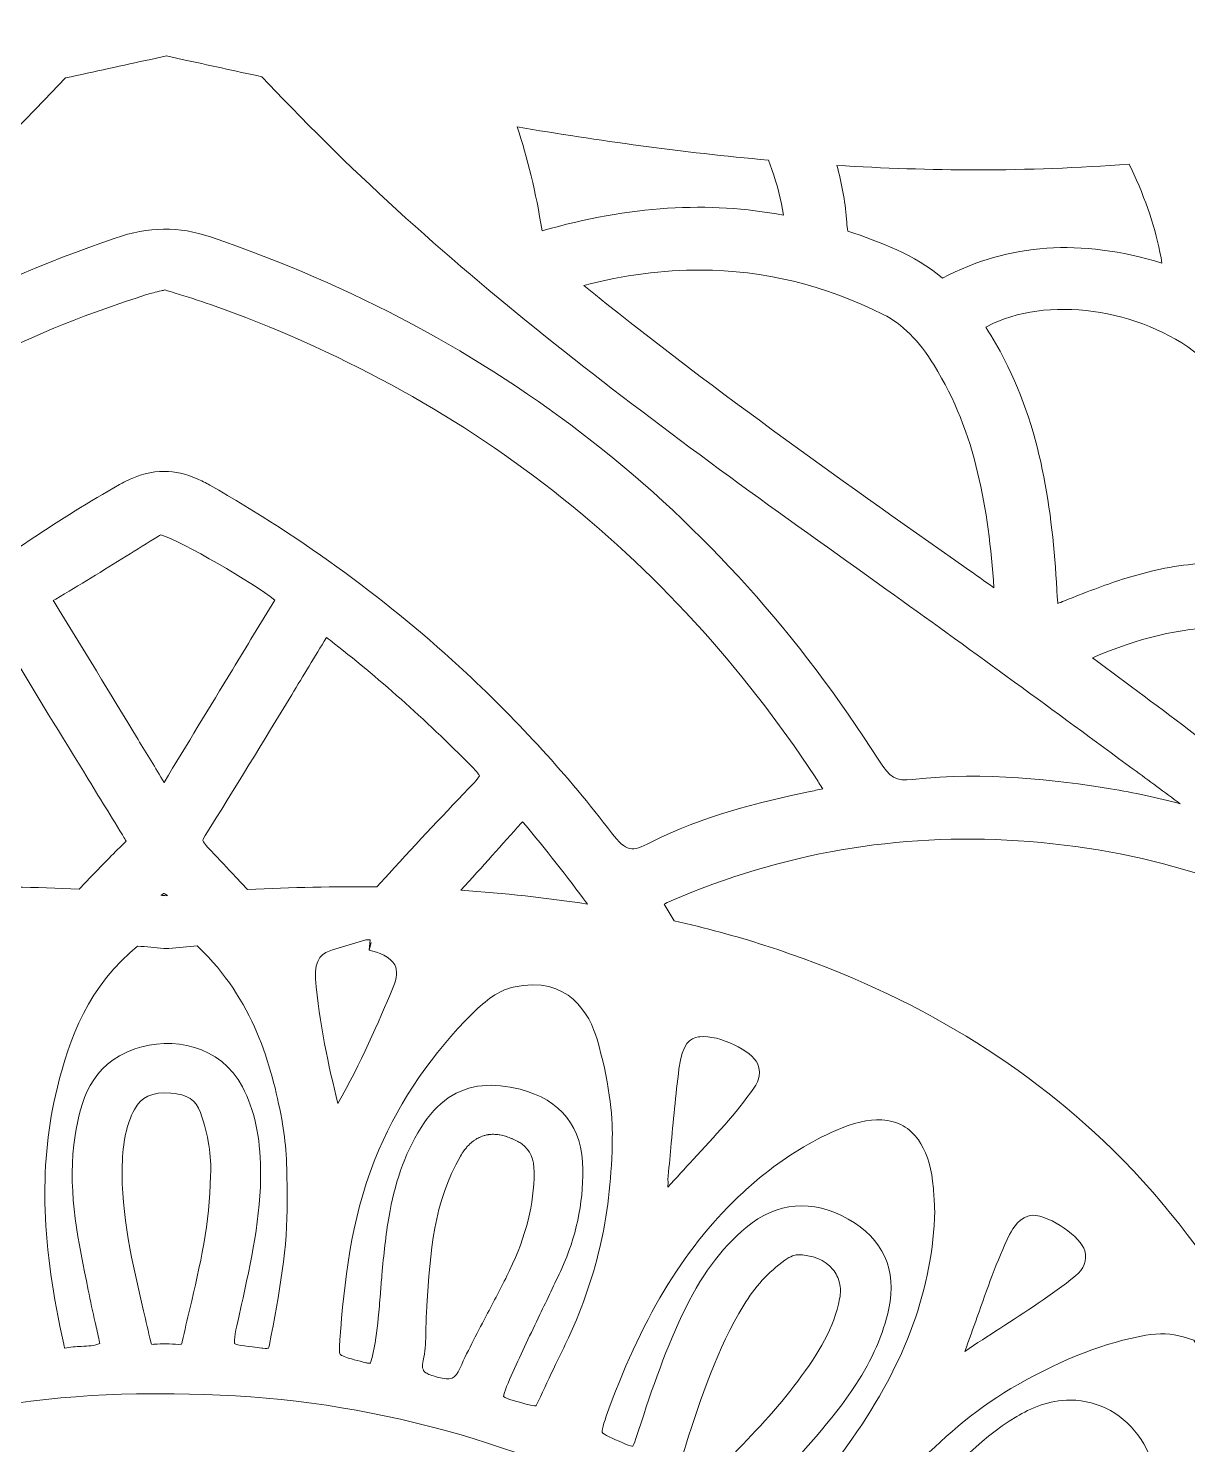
# Model space of a CAD drawing. Extents: x 126 to 8914, y -5970 to -48.
# Drawn here: x 1458.5 to 1807, y -3898.7 to -3472.8 of the extents above; entities that cross this region are included whole.
import ezdxf

# ---------------------------------------------------------------- set-up
doc = ezdxf.new("R2010")
doc.units = 0
doc.header["$MEASUREMENT"] = 0
doc.layers.add('Layer 1', color=7, linetype='Continuous')

# ---------------------------------------------------------------- blocks, each defined once
blk = doc.blocks.new('block 5')
at = {"layer": 'Layer 1', "lineweight": 0}
for points, knots in [([(2818.21, -4035.29), (2764.98, -4085.04), (2703.32, -4112.86), (2639.92, -4115.7), (2556.38, -4119.43), (2474.39, -4091.01), (2412.29, -4065.84), (2390.15, -4056.87), (2367.8, -4047.16), (2346.17, -4037.79), (2337.96, -4034.23), (2329.71, -4030.65), (2321.4, -4027.09), (2370.2, -4027.99), (2425.96, -4026.76), (2512.78, -3944.21), (2568.47, -3891.26), (2641.86, -3817.66), (2625.5, -3731.42), (2622.21, -3714.04), (2610.78, -3672.65), (2559.78, -3632.09), (2565.05, -3641.92), (2601.55, -3712.43), (2569.23, -3767.25), (2553.89, -3793.27), (2526.47, -3811.29), (2469.72, -3823.54), (2455.32, -3826.64), (2439.55, -3829), (2422.5, -3830.6), (2491.63, -3754.35), (2533.44, -3654.19), (2546.8, -3532.56), (2561.6, -3397.97), (2537.78, -3271.79), (2515.19, -3189.65), (2510.53, -3172.76), (2505.39, -3155.8), (2499.9, -3139.21), (2495.8, -3126.87), (2490.71, -3117.41), (2484.71, -3110.84), (2484.71, -3110.84), (2488.77, -3108.46), (2488.77, -3108.46), (2487.91, -3106.99), (2467.22, -3072.31), (2420.27, -3069.9), (2389.9, -3068.35), (2355.8, -3080.81), (2318.9, -3106.96), (2293.41, -3125.04), (2266.47, -3149.76), (2238.33, -3180.89), (2186.61, -3211.53), (2146.15, -3238.95), (2111.02, -3267.11), (2058.71, -3309.06), (2001.06, -3349.19), (1934.05, -3358.54), (1877.14, -3366.49), (1825.98, -3348.74), (1771.81, -3329.95), (1743.84, -3320.25), (1714.92, -3310.21), (1685.21, -3304.09), (1598.29, -3286.15), (1534.59, -3301.57), (1500, -3348.62), (1465.41, -3301.57), (1401.71, -3286.17), (1314.79, -3304.09), (1285.08, -3310.21), (1256.16, -3320.25), (1228.19, -3329.95), (1174.02, -3348.74), (1122.86, -3366.49), (1065.95, -3358.54), (998.94, -3349.19), (941.29, -3309.06), (888.98, -3267.11), (853.85, -3238.95), (813.4, -3211.53), (761.67, -3180.89), (733.53, -3149.76), (706.59, -3125.04), (681.1, -3106.96), (644.2, -3080.81), (610.1, -3068.34), (579.73, -3069.9), (532.78, -3072.31), (512.09, -3106.99), (511.23, -3108.46), (511.23, -3108.46), (515.29, -3110.84), (515.29, -3110.84), (509.29, -3117.41), (504.2, -3126.87), (500.12, -3139.21), (494.6, -3155.81), (489.45, -3172.78), (484.81, -3189.65), (462.22, -3271.79), (438.4, -3397.97), (453.2, -3532.56), (466.56, -3654.19), (508.37, -3754.35), (577.5, -3830.6), (560.45, -3829), (544.68, -3826.64), (530.28, -3823.54), (473.53, -3811.29), (446.11, -3793.27), (430.77, -3767.25), (398.45, -3712.43), (434.95, -3641.92), (440.22, -3632.09), (389.22, -3672.65), (377.79, -3714.04), (374.5, -3731.42), (358.14, -3817.66), (431.53, -3891.26), (487.22, -3944.21), (574.04, -4026.76), (629.8, -4027.99), (678.6, -4027.09), (670.29, -4030.65), (662.04, -4034.23), (653.83, -4037.79), (632.2, -4047.16), (609.85, -4056.87), (587.71, -4065.84), (525.61, -4091.01), (443.59, -4119.44), (360.08, -4115.7), (296.68, -4112.86), (235.02, -4085.04), (181.79, -4035.29), (181.79, -4035.29), (125.56, -3982.7), (125.56, -3982.7), (125.56, -3982.7), (169.91, -4045.63), (169.91, -4045.63), (219.46, -4115.9), (304.09, -4175.64), (385.53, -4197.81), (420.7, -4207.39), (457.65, -4212.84), (496.23, -4214.15), (485.34, -4225.21), (469.98, -4241.91), (452.74, -4264.03), (422.4, -4302.95), (380.42, -4366.57), (352.73, -4448.62), (321.59, -4540.91), (314.53, -4637.18), (331.76, -4734.74), (353.22, -4856.34), (412.66, -4980.18), (508.45, -5102.83), (508.45, -5102.83), (517.04, -5113.81), (517.04, -5113.81), (517.04, -5113.81), (522.08, -5100.8), (522.08, -5100.8), (522.28, -5100.26), (543.72, -5046.12), (606.97, -4986), (618.24, -4975.3), (631.32, -4963.97), (646.37, -4952.46), (644.61, -4982.41), (643.28, -5045.33), (654.68, -5125.3), (663.93, -5190.25), (679.74, -5252.83), (701.65, -5311.3), (729.05, -5384.39), (766.12, -5451.24), (811.85, -5510), (813.74, -5512.77), (839.32, -5550.81), (859.18, -5606.87), (878.01, -5659.98), (895.42, -5740.7), (871.56, -5823.61), (871.56, -5823.61), (865.31, -5845.39), (865.31, -5845.39), (865.31, -5845.39), (883.77, -5832.24), (883.77, -5832.24), (885.33, -5831.13), (922.61, -5804.27), (953.85, -5755.29), (978.49, -5716.64), (1002.96, -5657.53), (992.58, -5583.6), (993.17, -5584.35), (993.72, -5585.04), (994.23, -5585.72), (1015.9, -5614.87), (1039.45, -5642.28), (1064.19, -5667.18), (1108.9, -5712.2), (1155.06, -5746.33), (1201.41, -5768.67), (1255.37, -5794.66), (1309.82, -5804.7), (1363.33, -5798.49), (1378.55, -5829.06), (1404.02, -5852.77), (1428.69, -5875.76), (1454.89, -5900.15), (1479.63, -5923.18), (1492.73, -5953.46), (1492.73, -5953.46), (1500, -5970.23), (1500, -5970.23), (1500, -5970.23), (1507.27, -5953.46), (1507.27, -5953.46), (1520.37, -5923.18), (1545.11, -5900.15), (1571.31, -5875.76), (1595.98, -5852.77), (1621.45, -5829.06), (1636.67, -5798.49), (1690.18, -5804.7), (1744.63, -5794.66), (1798.59, -5768.67), (1844.94, -5746.33), (1891.12, -5712.2), (1935.81, -5667.18), (1960.55, -5642.28), (1984.1, -5614.88), (2005.77, -5585.74), (2006.28, -5585.06), (2006.83, -5584.35), (2007.42, -5583.6), (1997.04, -5657.53), (2021.51, -5716.64), (2046.15, -5755.29), (2077.39, -5804.27), (2114.67, -5831.13), (2116.23, -5832.24), (2116.23, -5832.24), (2134.69, -5845.39), (2134.69, -5845.39), (2134.69, -5845.39), (2128.44, -5823.61), (2128.44, -5823.61), (2104.58, -5740.7), (2121.99, -5659.98), (2140.82, -5606.87), (2160.7, -5550.77), (2186.28, -5512.73), (2188.15, -5510), (2233.88, -5451.24), (2270.95, -5384.39), (2298.34, -5311.3), (2320.26, -5252.83), (2336.07, -5190.25), (2345.32, -5125.3), (2356.72, -5045.33), (2355.39, -4982.41), (2353.63, -4952.46), (2368.68, -4963.97), (2381.76, -4975.3), (2393.03, -4986), (2456.28, -5046.12), (2477.72, -5100.26), (2477.92, -5100.8), (2477.92, -5100.8), (2482.94, -5113.84), (2482.94, -5113.84), (2482.94, -5113.84), (2491.55, -5102.83), (2491.55, -5102.83), (2587.34, -4980.18), (2646.78, -4856.34), (2668.24, -4734.74), (2685.47, -4637.18), (2678.41, -4540.91), (2647.27, -4448.62), (2619.58, -4366.57), (2577.6, -4302.95), (2547.26, -4264.03), (2530.02, -4241.91), (2514.66, -4225.21), (2503.77, -4214.15), (2542.35, -4212.84), (2579.3, -4207.39), (2614.47, -4197.81), (2695.91, -4175.64), (2780.54, -4115.9), (2830.09, -4045.63), (2830.09, -4045.63), (2874.44, -3982.7), (2874.44, -3982.7), (2874.44, -3982.7), (2818.21, -4035.29), (2818.21, -4035.29)], [0, 0, 0, 0, 1, 1, 1, 2, 2, 2, 3, 3, 3, 4, 4, 4, 5, 5, 5, 6, 6, 6, 7, 7, 7, 8, 8, 8, 9, 9, 9, 10, 10, 10, 11, 11, 11, 12, 12, 12, 13, 13, 13, 14, 14, 14, 15, 15, 15, 16, 16, 16, 17, 17, 17, 18, 18, 18, 19, 19, 19, 20, 20, 20, 21, 21, 21, 22, 22, 22, 23, 23, 23, 24, 24, 24, 25, 25, 25, 26, 26, 26, 27, 27, 27, 28, 28, 28, 29, 29, 29, 30, 30, 30, 31, 31, 31, 32, 32, 32, 33, 33, 33, 34, 34, 34, 35, 35, 35, 36, 36, 36, 37, 37, 37, 38, 38, 38, 39, 39, 39, 40, 40, 40, 41, 41, 41, 42, 42, 42, 43, 43, 43, 44, 44, 44, 45, 45, 45, 46, 46, 46, 47, 47, 47, 48, 48, 48, 49, 49, 49, 50, 50, 50, 51, 51, 51, 52, 52, 52, 53, 53, 53, 54, 54, 54, 55, 55, 55, 56, 56, 56, 57, 57, 57, 58, 58, 58, 59, 59, 59, 60, 60, 60, 61, 61, 61, 62, 62, 62, 63, 63, 63, 64, 64, 64, 65, 65, 65, 66, 66, 66, 67, 67, 67, 68, 68, 68, 69, 69, 69, 70, 70, 70, 71, 71, 71, 72, 72, 72, 73, 73, 73, 74, 74, 74, 75, 75, 75, 76, 76, 76, 77, 77, 77, 78, 78, 78, 79, 79, 79, 80, 80, 80, 81, 81, 81, 82, 82, 82, 83, 83, 83, 84, 84, 84, 85, 85, 85, 86, 86, 86, 87, 87, 87, 88, 88, 88, 89, 89, 89, 90, 90, 90, 91, 91, 91, 92, 92, 92, 93, 93, 93, 94, 94, 94, 95, 95, 95, 96, 96, 96, 97, 97, 97, 98, 98, 98, 99, 99, 99, 100, 100, 100, 101, 101, 101, 102, 102, 102, 102]), ([(1463.28, -3494.41), (1463.28, -3494.41), (1469.72, -3487.68), (1469.72, -3487.68), (1478.41, -3485.81), (1486.94, -3483.94), (1495.28, -3482.12), (1495.28, -3482.12), (1500, -3481.09), (1500, -3481.09), (1500, -3481.09), (1504.72, -3482.12), (1504.72, -3482.12), (1512.55, -3483.83), (1520.56, -3485.59), (1528.72, -3487.35), (1528.72, -3487.35), (1535.13, -3494.06), (1535.13, -3494.06), (1589.25, -3550.73), (1653.85, -3596.84), (1716.33, -3641.43), (1716.33, -3641.43), (1718.89, -3643.27), (1718.89, -3643.27), (1742.97, -3660.46), (1767.22, -3678.3), (1790.68, -3695.55), (1795.38, -3699.02), (1800.08, -3702.47), (1804.78, -3705.94), (1797.96, -3704.26), (1790.95, -3702.57), (1783.79, -3701.43), (1767.57, -3698.85), (1746.15, -3696.2), (1724.35, -3698.64), (1719.34, -3699.21), (1717.53, -3698.17), (1714.14, -3692.83), (1666.48, -3617.64), (1598.89, -3564.72), (1513.23, -3535.52), (1503.81, -3532.3), (1494.71, -3532.41), (1484.61, -3535.88), (1399.15, -3565.15), (1331.65, -3618.21), (1284, -3693.56), (1280.9, -3698.47), (1280.11, -3699.05), (1276.9, -3698.77), (1248.78, -3696.28), (1220.67, -3698.82), (1193.02, -3706.29), (1220.64, -3685.15), (1249.29, -3664.81), (1277.12, -3645.04), (1301.2, -3627.95), (1326.1, -3610.28), (1350.14, -3592.22), (1397.36, -3556.74), (1433.31, -3525.67), (1463.28, -3494.41)], [0, 0, 0, 0, 1, 1, 1, 2, 2, 2, 3, 3, 3, 4, 4, 4, 5, 5, 5, 6, 6, 6, 7, 7, 7, 8, 8, 8, 9, 9, 9, 10, 10, 10, 11, 11, 11, 12, 12, 12, 13, 13, 13, 14, 14, 14, 15, 15, 15, 16, 16, 16, 17, 17, 17, 18, 18, 18, 19, 19, 19, 20, 20, 20, 21, 21, 21, 21]), ([(1680.98, -3512.42), (1680.98, -3512.42), (1681.99, -3515.21), (1681.99, -3515.21), (1683.7, -3519.83), (1684.87, -3524.47), (1685.49, -3528.99), (1663.08, -3524.67), (1639.32, -3526.21), (1612.94, -3533.66), (1611.08, -3522), (1608.61, -3511.72), (1605.44, -3502.42), (1629.83, -3506.56), (1655.1, -3510.11), (1680.98, -3512.42)], [0, 0, 0, 0, 1, 1, 1, 2, 2, 2, 3, 3, 3, 4, 4, 4, 5, 5, 5, 5]), ([(1743.82, -3515.35), (1758.91, -3515.35), (1774.12, -3514.8), (1789.45, -3513.61), (1789.45, -3513.61), (1790.41, -3515.71), (1790.41, -3515.71), (1790.41, -3515.71), (1790.87, -3516.65), (1790.87, -3516.65), (1795.16, -3526.15), (1797.87, -3534.71), (1799.31, -3543.4), (1774.68, -3535.9), (1753.5, -3537.38), (1733.33, -3547.91), (1724.73, -3540.6), (1714.68, -3537.13), (1704.84, -3533.76), (1704.68, -3533.13), (1704.58, -3531.89), (1704.52, -3531.04), (1704.52, -3531.04), (1704.46, -3530.13), (1704.46, -3530.13), (1704.01, -3524.61), (1703.03, -3519.2), (1701.59, -3513.99), (1715.52, -3514.86), (1729.61, -3515.35), (1743.82, -3515.35)], [0, 0, 0, 0, 1, 1, 1, 2, 2, 2, 3, 3, 3, 4, 4, 4, 5, 5, 5, 6, 6, 6, 7, 7, 7, 8, 8, 8, 9, 9, 9, 10, 10, 10, 10]), ([(1748.79, -3640.99), (1745.99, -3639.03), (1743.21, -3637.05), (1740.42, -3635.09), (1700.45, -3606.88), (1662.52, -3580.12), (1625.5, -3550.11), (1637.56, -3546.99), (1649.26, -3545.44), (1660.66, -3545.47), (1679.63, -3545.54), (1697.81, -3549.97), (1715.49, -3558.82), (1721.22, -3561.68), (1726.24, -3566.69), (1730.81, -3574.09), (1743.41, -3594.51), (1747.12, -3617.29), (1748.79, -3640.99)], [0, 0, 0, 0, 1, 1, 1, 2, 2, 2, 3, 3, 3, 4, 4, 4, 5, 5, 5, 6, 6, 6, 6]), ([(1693.03, -3702.39), (1678.24, -3705.56), (1661.15, -3709.6), (1645.59, -3717.59), (1639.87, -3720.52), (1638.35, -3720.58), (1633.82, -3714.66), (1620.65, -3697.49), (1606.07, -3681.48), (1590.2, -3666.68), (1567.18, -3645.23), (1541.43, -3626.32), (1513.11, -3610.17), (1511.78, -3609.41), (1510.5, -3608.76), (1509.21, -3608.22), (1505.84, -3606.77), (1502.63, -3606.02), (1499.41, -3606.01), (1495.55, -3605.99), (1491.69, -3607), (1487.62, -3609.06), (1487.04, -3609.36), (1486.45, -3609.68), (1485.86, -3610.01), (1476.87, -3615.14), (1468.12, -3620.55), (1459.63, -3626.24), (1422.83, -3650.88), (1390.85, -3680.75), (1364.28, -3715.33), (1360.15, -3720.69), (1359.12, -3720.71), (1354.56, -3718.3), (1348.92, -3715.33), (1343.03, -3712.71), (1336.89, -3710.48), (1326.67, -3706.75), (1315.77, -3704.06), (1304.33, -3702.42), (1302.87, -3702.22), (1301.81, -3702.01), (1301.05, -3701.81), (1301.8, -3700.48), (1302.84, -3698.86), (1303.36, -3698.09), (1305.58, -3694.68), (1307.86, -3691.34), (1310.19, -3688.05), (1345.03, -3638.57), (1390.57, -3599.66), (1445.72, -3572.27), (1460.84, -3564.77), (1477.11, -3558.23), (1494.06, -3552.87), (1495.36, -3552.45), (1496.79, -3552.12), (1498.45, -3551.73), (1498.81, -3551.63), (1499.19, -3551.55), (1499.57, -3551.46), (1500.59, -3551.77), (1501.6, -3552.09), (1502.64, -3552.41), (1506.14, -3553.48), (1509.75, -3554.61), (1513.28, -3555.86), (1589.58, -3582.86), (1650.73, -3630.67), (1695.04, -3697.91), (1695.78, -3699.05), (1696.62, -3700.32), (1697.33, -3701.46), (1696.03, -3701.76), (1694.53, -3702.08), (1693.03, -3702.39)], [0, 0, 0, 0, 1, 1, 1, 2, 2, 2, 3, 3, 3, 4, 4, 4, 5, 5, 5, 6, 6, 6, 7, 7, 7, 8, 8, 8, 9, 9, 9, 10, 10, 10, 11, 11, 11, 12, 12, 12, 13, 13, 13, 14, 14, 14, 15, 15, 15, 16, 16, 16, 17, 17, 17, 18, 18, 18, 19, 19, 19, 20, 20, 20, 21, 21, 21, 22, 22, 22, 23, 23, 23, 24, 24, 24, 25, 25, 25, 25]), ([(1746.33, -3562.65), (1746.48, -3562.57), (1746.63, -3562.49), (1746.78, -3562.41), (1764.36, -3553.01), (1792.93, -3556.92), (1810.44, -3571.13), (1827.02, -3584.59), (1836.38, -3612.53), (1830.87, -3632.14), (1830.52, -3633.33), (1830.21, -3633.91), (1830.05, -3634.17), (1829.4, -3634.18), (1828.05, -3633.91), (1827.14, -3633.74), (1824.75, -3633.26), (1821.86, -3632.7), (1818.86, -3633.5), (1810.85, -3633.33), (1803.3, -3634.34), (1796.13, -3636.05), (1790.21, -3637.46), (1784.55, -3639.33), (1779.08, -3641.39), (1778.51, -3641.59), (1777.92, -3641.81), (1777.35, -3642.03), (1775.82, -3642.62), (1774.3, -3643.22), (1772.79, -3643.82), (1771.87, -3644.2), (1770.94, -3644.58), (1770.02, -3644.95), (1769.18, -3645.3), (1768.52, -3645.53), (1768, -3645.71), (1767.93, -3645.23), (1767.89, -3644.61), (1767.84, -3643.84), (1766.57, -3620.02), (1763.63, -3595.1), (1751.91, -3572.29), (1750.24, -3569.03), (1748.38, -3565.81), (1746.33, -3562.65)], [0, 0, 0, 0, 1, 1, 1, 2, 2, 2, 3, 3, 3, 4, 4, 4, 5, 5, 5, 6, 6, 6, 7, 7, 7, 8, 8, 8, 9, 9, 9, 10, 10, 10, 11, 11, 11, 12, 12, 12, 13, 13, 13, 14, 14, 14, 15, 15, 15, 15]), ([(1499.32, -3699.53), (1496.71, -3695.22), (1494.1, -3690.93), (1491.48, -3686.63), (1483.24, -3673.03), (1474.72, -3658.97), (1466.22, -3645.2), (1466.14, -3645.09), (1466.08, -3644.98), (1466.01, -3644.87), (1466.2, -3644.74), (1466.44, -3644.6), (1466.74, -3644.42), (1473.88, -3640.23), (1481, -3635.8), (1487.91, -3631.51), (1491.14, -3629.51), (1494.36, -3627.5), (1497.59, -3625.51), (1497.59, -3625.51), (1497.94, -3625.3), (1497.94, -3625.3), (1498.05, -3625.22), (1498.2, -3625.14), (1498.34, -3625.07), (1504.81, -3627.2), (1526.17, -3639.52), (1532.58, -3644.71), (1528.35, -3651.69), (1524.11, -3658.67), (1519.88, -3665.64), (1513.01, -3676.92), (1506.16, -3688.23), (1499.32, -3699.53)], [0, 0, 0, 0, 1, 1, 1, 2, 2, 2, 3, 3, 3, 4, 4, 4, 5, 5, 5, 6, 6, 6, 7, 7, 7, 8, 8, 8, 9, 9, 9, 10, 10, 10, 11, 11, 11, 11]), ([(1851.58, -3660.97), (1855.72, -3663.02), (1859.84, -3665.48), (1863.96, -3668.33), (1871.14, -3673.3), (1877.13, -3678.7), (1881.97, -3684.65), (1883.79, -3686.88), (1885.44, -3689.19), (1886.92, -3691.58), (1887.43, -3692.37), (1887.91, -3693.18), (1888.36, -3693.99), (1894.36, -3704.59), (1897.37, -3716.81), (1897.53, -3731.16), (1897.62, -3738.9), (1896.88, -3747.24), (1895.35, -3756.29), (1867.88, -3730.85), (1839.45, -3708.04), (1809.23, -3685.12), (1799.16, -3677.48), (1788.89, -3669.83), (1778.4, -3662.06), (1805.84, -3650.23), (1829.16, -3649.85), (1851.58, -3660.97)], [0, 0, 0, 0, 1, 1, 1, 2, 2, 2, 3, 3, 3, 4, 4, 4, 5, 5, 5, 6, 6, 6, 7, 7, 7, 8, 8, 8, 9, 9, 9, 9]), ([(1435.3, -3731), (1435.3, -3731), (1431.55, -3726.91), (1431.55, -3726.91), (1423.86, -3718.52), (1414.76, -3708.65), (1405.7, -3699.04), (1405.02, -3698.32), (1404.69, -3697.85), (1404.53, -3697.56), (1404.72, -3697.25), (1405.13, -3696.66), (1406.05, -3695.73), (1418.62, -3682.7), (1433.09, -3669.74), (1450.28, -3656.08), (1450.39, -3656), (1450.48, -3655.93), (1450.56, -3655.87), (1450.69, -3656.06), (1450.83, -3656.28), (1450.98, -3656.53), (1458.87, -3669.85), (1467.09, -3683.24), (1475.04, -3696.19), (1478.96, -3702.55), (1482.87, -3708.91), (1486.77, -3715.31), (1486.77, -3715.31), (1487.02, -3715.72), (1487.02, -3715.72), (1487.29, -3716.16), (1487.65, -3716.77), (1487.91, -3717.24), (1484.52, -3720.5), (1481.08, -3723.98), (1477.41, -3727.85), (1477.41, -3727.85), (1473.79, -3731.69), (1473.79, -3731.69), (1460.63, -3731.01), (1447.81, -3730.79), (1435.3, -3731)], [0, 0, 0, 0, 1, 1, 1, 2, 2, 2, 3, 3, 3, 4, 4, 4, 5, 5, 5, 6, 6, 6, 7, 7, 7, 8, 8, 8, 9, 9, 9, 10, 10, 10, 11, 11, 11, 12, 12, 12, 13, 13, 13, 14, 14, 14, 14]), ([(1524.39, -3731.79), (1524.39, -3731.79), (1520.86, -3727.99), (1520.86, -3727.99), (1518.39, -3725.35), (1515.91, -3722.72), (1513.42, -3720.09), (1511.9, -3718.48), (1511.08, -3717.43), (1510.97, -3717.04), (1510.97, -3717.04), (1511.02, -3716.56), (1511.7, -3715.47), (1520.5, -3701.44), (1529.24, -3687.07), (1537.69, -3673.16), (1541.17, -3667.44), (1544.64, -3661.71), (1548.14, -3656), (1548.5, -3656.27), (1548.87, -3656.52), (1549.2, -3656.79), (1563.59, -3667.95), (1577.52, -3680.34), (1591.8, -3694.72), (1593.46, -3696.38), (1593.96, -3697.2), (1594.12, -3697.52), (1594, -3697.82), (1593.58, -3698.53), (1592.43, -3699.75), (1584.13, -3708.36), (1575.59, -3717.49), (1567.01, -3726.9), (1567.01, -3726.9), (1563.27, -3730.97), (1563.27, -3730.97), (1550.64, -3730.79), (1537.69, -3731.06), (1524.39, -3731.79)], [0, 0, 0, 0, 1, 1, 1, 2, 2, 2, 3, 3, 3, 4, 4, 4, 5, 5, 5, 6, 6, 6, 7, 7, 7, 8, 8, 8, 9, 9, 9, 10, 10, 10, 11, 11, 11, 12, 12, 12, 13, 13, 13, 13]), ([(2582.49, -3775.89), (2603.48, -3743.63), (2601.87, -3707.32), (2594.81, -3678.73), (2602.33, -3693.13), (2608.52, -3711.24), (2609.74, -3732.86), (2613.16, -3794.17), (2576.88, -3861.42), (2501.86, -3932.75), (2417.26, -4013.18), (2366.56, -4012.16), (2317.52, -4011.18), (2306.69, -4010.96), (2295.49, -4010.74), (2284.15, -4011.4), (2284.14, -4011.4), (2284.14, -4011.4), (2284.14, -4011.4), (2284.14, -4011.4), (2284.12, -4011.4), (2284.12, -4011.4), (2253.4, -3998.85), (2222.04, -3987.17), (2190.05, -3978.02), (2095.37, -3950.93), (2004.76, -3949.92), (1928.03, -3975.06), (1848.49, -4001.1), (1778.97, -4057.66), (1737.3, -4130.2), (1735.07, -4134.1), (1732.92, -4138.01), (1730.86, -4141.97), (1732.38, -4126.8), (1735.29, -4107.16), (1740.86, -4085.2), (1752.48, -4039.44), (1778.38, -3973.95), (1835.75, -3921.82), (1920.32, -3844.97), (2048.56, -3816.97), (2216.86, -3838.56), (2256.64, -3843.66), (2293.37, -3846.9), (2327.04, -3848.28), (2327.07, -3848.29), (2327.08, -3848.31), (2327.1, -3848.33), (2327.1, -3848.33), (2327.15, -3848.28), (2327.15, -3848.28), (2461.87, -3853.8), (2547.57, -3829.57), (2582.49, -3775.89)], [0, 0, 0, 0, 1, 1, 1, 2, 2, 2, 3, 3, 3, 4, 4, 4, 5, 5, 5, 6, 6, 6, 7, 7, 7, 8, 8, 8, 9, 9, 9, 10, 10, 10, 11, 11, 11, 12, 12, 12, 13, 13, 13, 14, 14, 14, 15, 15, 15, 16, 16, 16, 17, 17, 17, 18, 18, 18, 18]), ([(1606.66, -3711.84), (1606.8, -3711.68), (1606.95, -3711.53), (1607.07, -3711.4), (1607.17, -3711.49), (1607.25, -3711.59), (1607.36, -3711.72), (1614.1, -3719.66), (1620.54, -3727.86), (1626.59, -3736.14), (1614.31, -3734.23), (1601.59, -3732.83), (1588.49, -3731.98), (1595.06, -3724.78), (1601.06, -3718.13), (1606.66, -3711.84)], [0, 0, 0, 0, 1, 1, 1, 2, 2, 2, 3, 3, 3, 4, 4, 4, 5, 5, 5, 5]), ([(1855.68, -3748.33), (1875.08, -3760.77), (1891.4, -3778.09), (1907.19, -3794.82), (1909.7, -3797.5), (1912.2, -3800.16), (1914.74, -3802.82), (1921.05, -3809.43), (1927.23, -3816.49), (1933.19, -3823.32), (1936.38, -3826.94), (1939.54, -3830.55), (1942.74, -3834.14), (1942.99, -3834.41), (1943.25, -3834.68), (1943.5, -3834.95), (1943.8, -3835.28), (1944.24, -3835.76), (1944.48, -3836.06), (1944.48, -3836.06), (1944.7, -3837.47), (1944.7, -3837.47), (1944.7, -3837.47), (1946.29, -3839.05), (1946.29, -3839.05), (1946.62, -3839.38), (1946.97, -3839.67), (1947.31, -3839.97), (1906.71, -3853.52), (1870.84, -3872.7), (1839.88, -3897.54), (1834.07, -3879.59), (1819.09, -3843.94), (1784.43, -3809.96), (1756.39, -3782.48), (1721.24, -3761.82), (1679.95, -3748.57), (1671.13, -3745.73), (1662.02, -3743.28), (1652.63, -3741.13), (1652.63, -3741.13), (1649.7, -3736.13), (1649.7, -3736.13), (1649.7, -3736.13), (1649.7, -3736.11), (1649.7, -3736.11), (1650.14, -3735.86), (1650.78, -3735.52), (1651.71, -3735.13), (1684.99, -3720.79), (1720.1, -3714.71), (1756.03, -3717.07), (1793.66, -3719.54), (1827.18, -3730.05), (1855.68, -3748.33)], [0, 0, 0, 0, 1, 1, 1, 2, 2, 2, 3, 3, 3, 4, 4, 4, 5, 5, 5, 6, 6, 6, 7, 7, 7, 8, 8, 8, 9, 9, 9, 10, 10, 10, 11, 11, 11, 12, 12, 12, 13, 13, 13, 14, 14, 14, 15, 15, 15, 16, 16, 16, 17, 17, 17, 18, 18, 18, 18]), ([(1500.38, -3733.58), (1500.25, -3733.59), (1500.13, -3733.59), (1500, -3733.61), (1499.43, -3733.56), (1498.89, -3733.51), (1498.32, -3733.47), (1498.94, -3733.05), (1499.22, -3732.96), (1499.22, -3732.96), (1499.26, -3732.96), (1499.6, -3733.04), (1500.38, -3733.58)], [0, 0, 0, 0, 1, 1, 1, 2, 2, 2, 3, 3, 3, 4, 4, 4, 4]), ([(1549.96, -3749.87), (1549.96, -3749.87), (1559.96, -3746.83), (1559.96, -3746.83), (1560.41, -3746.83), (1560.83, -3746.83), (1561.26, -3746.84), (1561.26, -3746.84), (1560.94, -3749.95), (1560.94, -3749.95), (1560.94, -3749.95), (1561.53, -3747.68), (1561.53, -3747.68), (1561.53, -3747.68), (1561.01, -3749.96), (1561.01, -3749.96), (1563.79, -3750.61), (1567.37, -3751.91), (1568.67, -3754.44), (1569.52, -3756.12), (1569.38, -3758.38), (1568.21, -3761.14), (1563.81, -3771.68), (1558.38, -3784.06), (1551.54, -3796.07), (1548.8, -3784.94), (1545.89, -3771.84), (1544.83, -3758.57), (1544.34, -3752.43), (1547.14, -3750.72), (1549.96, -3749.87)], [0, 0, 0, 0, 1, 1, 1, 2, 2, 2, 3, 3, 3, 4, 4, 4, 5, 5, 5, 6, 6, 6, 7, 7, 7, 8, 8, 8, 9, 9, 9, 10, 10, 10, 10]), ([(1522.87, -3791.09), (1516.34, -3778.5), (1501.65, -3775.84), (1490.5, -3779.7), (1477.08, -3784.36), (1474.21, -3795.57), (1472.58, -3805.71), (1470.16, -3820.72), (1473.11, -3835.3), (1475.95, -3849.4), (1475.95, -3849.4), (1476.52, -3852.24), (1476.52, -3852.24), (1477.17, -3855.48), (1477.89, -3858.71), (1478.6, -3861.94), (1479.01, -3863.76), (1479.41, -3865.58), (1479.8, -3867.4), (1479.85, -3867.67), (1479.93, -3867.96), (1480.02, -3868.27), (1478.42, -3868.95), (1476.52, -3869.05), (1474.39, -3869.14), (1472.77, -3869.22), (1471.11, -3869.3), (1469.42, -3869.65), (1469.39, -3869.46), (1469.34, -3869.28), (1469.31, -3869.13), (1469.31, -3869.13), (1469.16, -3868.45), (1469.16, -3868.45), (1462.53, -3839.18), (1461.72, -3815.43), (1466.65, -3793.73), (1469.69, -3780.26), (1475, -3763.18), (1489.05, -3750.77), (1489.05, -3750.77), (1491.33, -3748.76), (1491.33, -3748.76), (1493.95, -3748.96), (1496.6, -3749.19), (1499.26, -3749.44), (1499.26, -3749.44), (1500, -3749.5), (1500, -3749.5), (1500, -3749.5), (1500.74, -3749.44), (1500.74, -3749.44), (1503.61, -3749.17), (1506.46, -3748.93), (1509.29, -3748.69), (1509.29, -3748.69), (1511.19, -3750.61), (1511.19, -3750.61), (1526.88, -3766.31), (1532.12, -3786.46), (1534.94, -3802.25), (1536.14, -3809.01), (1536.33, -3815.86), (1536.27, -3825.5), (1536.57, -3838.86), (1533.94, -3853.49), (1530.99, -3868.53), (1530.85, -3869.28), (1530.69, -3869.59), (1530.69, -3869.65), (1530.58, -3869.7), (1530.14, -3869.78), (1528.97, -3869.65), (1528.97, -3869.65), (1528.68, -3869.62), (1528.68, -3869.62), (1524.98, -3869.21), (1521.13, -3868.78), (1520.52, -3868.29), (1520.18, -3867.45), (1520.97, -3863.84), (1521.75, -3860.34), (1521.75, -3860.34), (1522.49, -3856.97), (1522.49, -3856.97), (1525.44, -3843.74), (1528.48, -3830.06), (1528.34, -3816.02), (1528.22, -3805.97), (1526.5, -3798.05), (1522.87, -3791.09)], [0, 0, 0, 0, 1, 1, 1, 2, 2, 2, 3, 3, 3, 4, 4, 4, 5, 5, 5, 6, 6, 6, 7, 7, 7, 8, 8, 8, 9, 9, 9, 10, 10, 10, 11, 11, 11, 12, 12, 12, 13, 13, 13, 14, 14, 14, 15, 15, 15, 16, 16, 16, 17, 17, 17, 18, 18, 18, 19, 19, 19, 20, 20, 20, 21, 21, 21, 22, 22, 22, 23, 23, 23, 24, 24, 24, 25, 25, 25, 26, 26, 26, 27, 27, 27, 28, 28, 28, 29, 29, 29, 30, 30, 30, 30]), ([(1604.16, -3876.88), (1606.76, -3871.07), (1609.57, -3865.22), (1612.3, -3859.57), (1614.46, -3855.04), (1616.71, -3850.37), (1618.85, -3845.71), (1623.12, -3836.41), (1625.28, -3826.37), (1625.23, -3815.92), (1625.17, -3803.28), (1618.64, -3794.95), (1606.36, -3791.83), (1602.21, -3790.77), (1598.43, -3790.41), (1594.98, -3790.74), (1587.4, -3791.48), (1581.4, -3795.63), (1576.55, -3803.34), (1571.31, -3811.71), (1568.61, -3820.56), (1566.94, -3830.01), (1565.95, -3835.68), (1565.34, -3841.57), (1564.79, -3847.69), (1564.62, -3849.56), (1564.47, -3851.44), (1564.33, -3853.33), (1564.14, -3855.81), (1563.95, -3858.24), (1563.71, -3860.64), (1563.32, -3864.65), (1562.78, -3868.54), (1561.85, -3872.45), (1561.66, -3873.26), (1561.48, -3873.73), (1561.37, -3874), (1561.34, -3874.1), (1561.31, -3874.16), (1561.28, -3874.22), (1561.17, -3874.22), (1560.98, -3874.21), (1560.72, -3874.18), (1560.45, -3874.14), (1560.09, -3874.07), (1559.61, -3873.95), (1559.61, -3873.95), (1559.17, -3873.84), (1559.17, -3873.84), (1557.94, -3873.51), (1556.72, -3873.21), (1555.67, -3872.91), (1553.92, -3872.4), (1552.59, -3871.94), (1552.29, -3871.52), (1552.11, -3871.28), (1552.03, -3870.69), (1552.03, -3869.89), (1552.02, -3869.06), (1552.08, -3868.03), (1552.16, -3866.88), (1552.21, -3866.12), (1552.29, -3865.31), (1552.35, -3864.49), (1552.35, -3864.49), (1552.4, -3863.98), (1552.4, -3863.98), (1553.82, -3846.49), (1556.21, -3827.86), (1563.89, -3810.05), (1570.47, -3794.77), (1579.96, -3780.96), (1592.07, -3769), (1596.13, -3764.98), (1599.77, -3762.1), (1604.29, -3761.11), (1621.05, -3757.4), (1627.25, -3769.34), (1629.47, -3776.79), (1632.91, -3788.4), (1634.25, -3800), (1634.06, -3806.39), (1633.82, -3828.7), (1629.76, -3847.25), (1620.88, -3866.53), (1619.62, -3869.24), (1618.33, -3871.91), (1617.03, -3874.6), (1615.29, -3878.21), (1613.48, -3881.93), (1611.82, -3885.68), (1611.36, -3886.73), (1611.09, -3886.97), (1611.09, -3886.98), (1611.06, -3886.98), (1610.68, -3887.09), (1609.45, -3886.78), (1609.45, -3886.78), (1609.07, -3886.68), (1609.07, -3886.68), (1605.71, -3885.81), (1602.23, -3884.92), (1601.37, -3884.24), (1601.37, -3883.14), (1602.92, -3879.68), (1604.16, -3876.88)], [0, 0, 0, 0, 1, 1, 1, 2, 2, 2, 3, 3, 3, 4, 4, 4, 5, 5, 5, 6, 6, 6, 7, 7, 7, 8, 8, 8, 9, 9, 9, 10, 10, 10, 11, 11, 11, 12, 12, 12, 13, 13, 13, 14, 14, 14, 15, 15, 15, 16, 16, 16, 17, 17, 17, 18, 18, 18, 19, 19, 19, 20, 20, 20, 21, 21, 21, 22, 22, 22, 23, 23, 23, 24, 24, 24, 25, 25, 25, 26, 26, 26, 27, 27, 27, 28, 28, 28, 29, 29, 29, 30, 30, 30, 31, 31, 31, 32, 32, 32, 33, 33, 33, 34, 34, 34, 35, 35, 35, 35]), ([(1650.76, -3819.01), (1651.06, -3815.8), (1651.36, -3812.57), (1651.66, -3809.34), (1652.38, -3801.58), (1653.12, -3793.56), (1654.1, -3785.69), (1655.08, -3777.85), (1657.55, -3776.46), (1659.93, -3776.08), (1660.09, -3776.06), (1660.24, -3776.03), (1660.4, -3776.02), (1666.23, -3775.34), (1676.14, -3780.4), (1677.7, -3784.04), (1678.75, -3786.48), (1678.38, -3788.98), (1676.61, -3791.48), (1671.25, -3799.08), (1664.72, -3806.11), (1658.41, -3812.92), (1655.89, -3815.64), (1653.28, -3818.46), (1650.75, -3821.29), (1650.79, -3820.64), (1650.86, -3819.86), (1650.76, -3819.01)], [0, 0, 0, 0, 1, 1, 1, 2, 2, 2, 3, 3, 3, 4, 4, 4, 5, 5, 5, 6, 6, 6, 7, 7, 7, 8, 8, 8, 9, 9, 9, 9]), ([(1513.27, -3817.68), (1513.27, -3817.68), (1513.25, -3817.89), (1513.25, -3817.89), (1513.15, -3831.86), (1510.07, -3845.05), (1507.06, -3857.79), (1506.28, -3861.1), (1505.51, -3864.41), (1504.78, -3867.72), (1504.67, -3868.22), (1504.56, -3868.43), (1504.56, -3868.46), (1504.5, -3868.48), (1504.24, -3868.54), (1503.72, -3868.51), (1502.44, -3868.43), (1501.19, -3868.38), (1499.95, -3868.38), (1498.73, -3868.38), (1497.55, -3868.41), (1496.39, -3868.49), (1496.25, -3868.51), (1496.12, -3868.51), (1496.01, -3868.51), (1495.71, -3868.51), (1495.55, -3868.48), (1495.55, -3868.49), (1495.5, -3868.43), (1495.39, -3868.24), (1495.3, -3867.77), (1494.6, -3864.66), (1493.87, -3861.58), (1493.15, -3858.47), (1489.81, -3844.24), (1486.35, -3829.52), (1486.73, -3814.69), (1486.91, -3807.63), (1488.03, -3802.45), (1490.39, -3797.91), (1492.37, -3794.06), (1495.65, -3792.59), (1501.31, -3792.95), (1506.33, -3793.29), (1508.91, -3794.98), (1510.26, -3798.83), (1512.62, -3805.54), (1513.65, -3812.06), (1513.27, -3817.68)], [0, 0, 0, 0, 1, 1, 1, 2, 2, 2, 3, 3, 3, 4, 4, 4, 5, 5, 5, 6, 6, 6, 7, 7, 7, 8, 8, 8, 9, 9, 9, 10, 10, 10, 11, 11, 11, 12, 12, 12, 13, 13, 13, 14, 14, 14, 15, 15, 15, 16, 16, 16, 16]), ([(1678.8, -3914.29), (1679.37, -3913.67), (1679.95, -3913.04), (1680.55, -3912.4), (1680.55, -3912.4), (1682.28, -3910.57), (1682.28, -3910.57), (1691.02, -3901.23), (1700.04, -3891.57), (1707.26, -3880.63), (1712.24, -3873.04), (1715.5, -3865.56), (1717.21, -3857.78), (1719.72, -3846.24), (1715.39, -3836.68), (1705.01, -3830.85), (1694.18, -3824.77), (1683.58, -3825.64), (1674.32, -3833.37), (1666.61, -3839.79), (1660.51, -3848.14), (1655.11, -3859.6), (1649.45, -3871.64), (1645.28, -3884.09), (1641.17, -3896.84), (1640.66, -3898.41), (1640.35, -3898.98), (1640.19, -3899.17), (1639.97, -3899.16), (1639.32, -3899.08), (1637.99, -3898.49), (1637.99, -3898.49), (1637.2, -3898.14), (1637.2, -3898.14), (1634.33, -3896.88), (1631.35, -3895.56), (1631.01, -3894.91), (1630.77, -3894.17), (1631.99, -3890.81), (1633.06, -3887.87), (1643.59, -3859.19), (1656.4, -3838.51), (1673.38, -3822.81), (1675.58, -3820.78), (1677.78, -3818.88), (1680.03, -3817.09), (1686.76, -3811.76), (1693.75, -3807.5), (1701.23, -3804.18), (1706.4, -3801.88), (1711.07, -3800.82), (1715.06, -3801.04), (1717.45, -3801.19), (1719.6, -3801.77), (1721.47, -3802.82), (1723.25, -3803.8), (1724.78, -3805.24), (1726.08, -3807.06), (1728.23, -3810.11), (1729.69, -3814.29), (1730.37, -3819.42), (1730.62, -3821.42), (1730.73, -3823.43), (1730.84, -3825.56), (1730.89, -3826.53), (1730.94, -3827.48), (1731, -3828.43), (1730.46, -3851.44), (1722.31, -3873.89), (1706.09, -3897.03), (1699.74, -3906.09), (1692.25, -3914.61), (1685, -3922.82), (1685, -3922.82), (1684.26, -3923.68), (1684.26, -3923.68), (1683.78, -3924.21), (1683.48, -3924.45), (1683.34, -3924.53), (1683.16, -3924.47), (1682.74, -3924.26), (1681.91, -3923.68), (1681.91, -3923.68), (1681.61, -3923.45), (1681.61, -3923.45), (1678.84, -3921.46), (1675.98, -3919.39), (1675.46, -3918.48), (1675.69, -3917.76), (1677.12, -3916.12), (1678.8, -3914.29)], [0, 0, 0, 0, 1, 1, 1, 2, 2, 2, 3, 3, 3, 4, 4, 4, 5, 5, 5, 6, 6, 6, 7, 7, 7, 8, 8, 8, 9, 9, 9, 10, 10, 10, 11, 11, 11, 12, 12, 12, 13, 13, 13, 14, 14, 14, 15, 15, 15, 16, 16, 16, 17, 17, 17, 18, 18, 18, 19, 19, 19, 20, 20, 20, 21, 21, 21, 22, 22, 22, 23, 23, 23, 24, 24, 24, 25, 25, 25, 26, 26, 26, 27, 27, 27, 28, 28, 28, 29, 29, 29, 30, 30, 30, 30]), ([(1596.59, -3859.11), (1593.77, -3864.46), (1590.85, -3869.98), (1588.3, -3875.6), (1586.76, -3879), (1585.67, -3879.45), (1581.41, -3878.34), (1579.73, -3877.9), (1578.66, -3877.52), (1577.98, -3877.04), (1576.85, -3876.25), (1576.87, -3875.22), (1577.25, -3873.34), (1577.76, -3870.8), (1577.91, -3868.26), (1577.99, -3865.75), (1578.01, -3864.92), (1578.02, -3864.09), (1578.04, -3863.27), (1578.07, -3861.89), (1578.09, -3860.5), (1578.17, -3859.17), (1578.17, -3859.17), (1578.31, -3856.97), (1578.31, -3856.97), (1579.34, -3840.9), (1580.32, -3825.72), (1588.42, -3811.89), (1588.76, -3811.3), (1589.12, -3810.78), (1589.47, -3810.29), (1589.58, -3810.13), (1589.71, -3809.99), (1589.83, -3809.84), (1590.07, -3809.53), (1590.31, -3809.23), (1590.56, -3808.94), (1590.7, -3808.78), (1590.86, -3808.66), (1591, -3808.5), (1591.23, -3808.28), (1591.46, -3808.04), (1591.7, -3807.85), (1591.86, -3807.71), (1592.02, -3807.58), (1592.18, -3807.47), (1592.41, -3807.28), (1592.64, -3807.12), (1592.87, -3806.96), (1593.03, -3806.85), (1593.2, -3806.76), (1593.36, -3806.66), (1593.6, -3806.52), (1593.84, -3806.41), (1594.08, -3806.28), (1594.25, -3806.22), (1594.41, -3806.14), (1594.57, -3806.08), (1594.82, -3805.97), (1595.07, -3805.89), (1595.34, -3805.81), (1595.48, -3805.76), (1595.63, -3805.7), (1595.77, -3805.67), (1596.09, -3805.59), (1596.4, -3805.52), (1596.72, -3805.48), (1596.81, -3805.46), (1596.89, -3805.44), (1596.99, -3805.43), (1597.4, -3805.38), (1597.81, -3805.35), (1598.21, -3805.35), (1598.25, -3805.35), (1598.3, -3805.36), (1598.35, -3805.36), (1598.92, -3805.36), (1599.49, -3805.41), (1600.06, -3805.51), (1600.12, -3805.52), (1600.2, -3805.52), (1600.28, -3805.54), (1600.85, -3805.63), (1601.4, -3805.78), (1601.94, -3805.93), (1602.05, -3805.97), (1602.16, -3806), (1602.26, -3806.05), (1602.8, -3806.22), (1603.32, -3806.41), (1603.84, -3806.63), (1603.92, -3806.66), (1604.02, -3806.71), (1604.1, -3806.74), (1604.63, -3806.98), (1605.14, -3807.23), (1605.63, -3807.5), (1606.07, -3807.74), (1606.47, -3807.99), (1606.83, -3808.25), (1609.43, -3810.1), (1610.55, -3812.73), (1610.55, -3816.76), (1610.57, -3826.29), (1608.15, -3835.95), (1603.19, -3846.28), (1601.12, -3850.59), (1598.82, -3854.93), (1596.59, -3859.11)], [0, 0, 0, 0, 1, 1, 1, 2, 2, 2, 3, 3, 3, 4, 4, 4, 5, 5, 5, 6, 6, 6, 7, 7, 7, 8, 8, 8, 9, 9, 9, 10, 10, 10, 11, 11, 11, 12, 12, 12, 13, 13, 13, 14, 14, 14, 15, 15, 15, 16, 16, 16, 17, 17, 17, 18, 18, 18, 19, 19, 19, 20, 20, 20, 21, 21, 21, 22, 22, 22, 23, 23, 23, 24, 24, 24, 25, 25, 25, 26, 26, 26, 27, 27, 27, 28, 28, 28, 29, 29, 29, 30, 30, 30, 31, 31, 31, 32, 32, 32, 33, 33, 33, 34, 34, 34, 35, 35, 35, 36, 36, 36, 36]), ([(1740.01, -3870.65), (1741.31, -3867.18), (1742.56, -3863.67), (1743.76, -3860.25), (1746.67, -3852), (1749.68, -3843.47), (1753.51, -3835.47), (1754.48, -3833.45), (1756.65, -3830.03), (1760.32, -3829.71), (1766.03, -3829.77), (1774.98, -3836.33), (1776.07, -3840.36), (1776.86, -3843.28), (1775.91, -3845.84), (1773.28, -3847.96), (1766.14, -3853.69), (1758.24, -3858.79), (1750.6, -3863.71), (1747.12, -3865.96), (1743.52, -3868.27), (1740.01, -3870.65)], [0, 0, 0, 0, 1, 1, 1, 2, 2, 2, 3, 3, 3, 4, 4, 4, 5, 5, 5, 6, 6, 6, 7, 7, 7, 7]), ([(1669.25, -3902.84), (1666.89, -3905.3), (1664.53, -3907.75), (1662.21, -3910.22), (1661.67, -3910.81), (1661.38, -3910.95), (1661.38, -3910.96), (1661.32, -3910.95), (1661.03, -3910.87), (1660.47, -3910.47), (1658.71, -3909.25), (1656.84, -3908.32), (1655.04, -3907.4), (1655.04, -3907.4), (1654.12, -3906.94), (1654.12, -3906.94), (1653.88, -3906.82), (1653.71, -3906.72), (1653.6, -3906.64), (1653.61, -3906.58), (1653.63, -3906.5), (1653.66, -3906.42), (1654.5, -3903.89), (1655.32, -3901.37), (1656.14, -3898.84), (1660.78, -3884.58), (1665.56, -3869.84), (1673.57, -3856.73), (1676.93, -3851.24), (1680.96, -3846.82), (1685.93, -3843.2), (1687.57, -3842.01), (1689.16, -3841.57), (1689.56, -3841.55), (1694.2, -3841.58), (1698.04, -3843.15), (1700.37, -3845.97), (1700.85, -3846.55), (1701.26, -3847.2), (1701.59, -3847.87), (1702.26, -3849.23), (1702.62, -3850.75), (1702.64, -3852.35), (1702.65, -3853.14), (1702.57, -3853.96), (1702.41, -3854.78), (1700.75, -3863.52), (1696.18, -3871.03), (1689.81, -3879.59), (1683.69, -3887.85), (1676.34, -3895.47), (1669.25, -3902.84)], [0, 0, 0, 0, 1, 1, 1, 2, 2, 2, 3, 3, 3, 4, 4, 4, 5, 5, 5, 6, 6, 6, 7, 7, 7, 8, 8, 8, 9, 9, 9, 10, 10, 10, 11, 11, 11, 12, 12, 12, 13, 13, 13, 14, 14, 14, 15, 15, 15, 16, 16, 16, 17, 17, 17, 17]), ([(1755.32, -3970.25), (1751.85, -3972.62), (1748.26, -3975.07), (1744.79, -3977.58), (1744.24, -3977.97), (1743.95, -3978.08), (1743.95, -3978.11), (1743.86, -3978.08), (1743.55, -3977.92), (1742.97, -3977.39), (1740.34, -3975.01), (1737.4, -3972.32), (1736.99, -3971.26), (1737.54, -3970.2), (1741.1, -3967.67), (1743.73, -3965.78), (1748.16, -3962.63), (1752.75, -3959.51), (1757.2, -3956.49), (1762.77, -3952.71), (1768.55, -3948.78), (1774.09, -3944.73), (1784.08, -3937.43), (1791.27, -3928.8), (1795.4, -3919.12), (1798.39, -3912.15), (1797.49, -3903.92), (1793.02, -3897.11), (1788.21, -3889.75), (1780.28, -3885.32), (1771.87, -3885.27), (1765.18, -3885.21), (1759.65, -3887.87), (1755.65, -3890.23), (1743.41, -3897.43), (1734.88, -3907.69), (1728.15, -3916.77), (1726.38, -3919.15), (1724.67, -3921.57), (1722.94, -3923.98), (1718.53, -3930.2), (1713.97, -3936.64), (1708.62, -3942.24), (1708.05, -3942.85), (1707.7, -3943.13), (1707.51, -3943.24), (1707.3, -3943.13), (1706.94, -3942.86), (1706.31, -3942.28), (1706.31, -3942.28), (1706.07, -3942.04), (1706.07, -3942.04), (1703.62, -3939.7), (1701.29, -3937.48), (1701.21, -3936.69), (1701.13, -3935.88), (1703.02, -3933.22), (1704.99, -3930.42), (1704.99, -3930.42), (1705.37, -3929.9), (1705.37, -3929.9), (1716.66, -3913.91), (1732.63, -3893.85), (1756.09, -3880.56), (1770.01, -3872.67), (1782.21, -3867.99), (1794.48, -3865.79), (1798.42, -3865.07), (1802.17, -3865.25), (1805.65, -3866.29), (1805.65, -3866.29), (1808.93, -3867.27), (1808.93, -3867.27), (1812.78, -3874.02), (1815.9, -3880.32), (1818.4, -3885.97), (1818.4, -3885.97), (1817.4, -3890.08), (1817.4, -3890.08), (1810.96, -3916.63), (1795.67, -3939.57), (1771.99, -3958.28), (1766.67, -3962.49), (1760.89, -3966.43), (1755.32, -3970.25)], [0, 0, 0, 0, 1, 1, 1, 2, 2, 2, 3, 3, 3, 4, 4, 4, 5, 5, 5, 6, 6, 6, 7, 7, 7, 8, 8, 8, 9, 9, 9, 10, 10, 10, 11, 11, 11, 12, 12, 12, 13, 13, 13, 14, 14, 14, 15, 15, 15, 16, 16, 16, 17, 17, 17, 18, 18, 18, 19, 19, 19, 20, 20, 20, 21, 21, 21, 22, 22, 22, 23, 23, 23, 24, 24, 24, 25, 25, 25, 26, 26, 26, 27, 27, 27, 28, 28, 28, 28]), ([(1250.64, -4010.6), (1306.89, -3930.36), (1402.51, -3881.63), (1500.19, -3883.44), (1500.19, -3883.44), (1502.33, -3883.44), (1502.33, -3883.44), (1601.26, -3883.44), (1693.53, -3930.78), (1749.49, -4010.36), (1749.49, -4010.36), (1750.5, -4011.82), (1750.5, -4011.82), (1746.21, -4020.84), (1742.45, -4029.73), (1739.14, -4038.36), (1690.13, -3956.57), (1598.73, -3905.98), (1499.72, -3905.98), (1499.72, -3905.98), (1498.54, -3905.98), (1498.54, -3905.98), (1400.42, -3906.37), (1309.65, -3957.14), (1260.96, -4038.6), (1257.66, -4029.97), (1253.9, -4021.09), (1249.62, -4012.07), (1249.62, -4012.07), (1250.64, -4010.6), (1250.64, -4010.6)], [0, 0, 0, 0, 1, 1, 1, 2, 2, 2, 3, 3, 3, 4, 4, 4, 5, 5, 5, 6, 6, 6, 7, 7, 7, 8, 8, 8, 9, 9, 9, 10, 10, 10, 10])]:
    blk.add_open_spline(points, degree=3, knots=knots, dxfattribs=at)

msp = doc.modelspace()

# ---------------------------------------------------------------- block references
at = {"layer": 'Layer 1'}
msp.add_blockref('block 5', (0, 0), dxfattribs=at)

doc.saveas('drawing.dxf')
